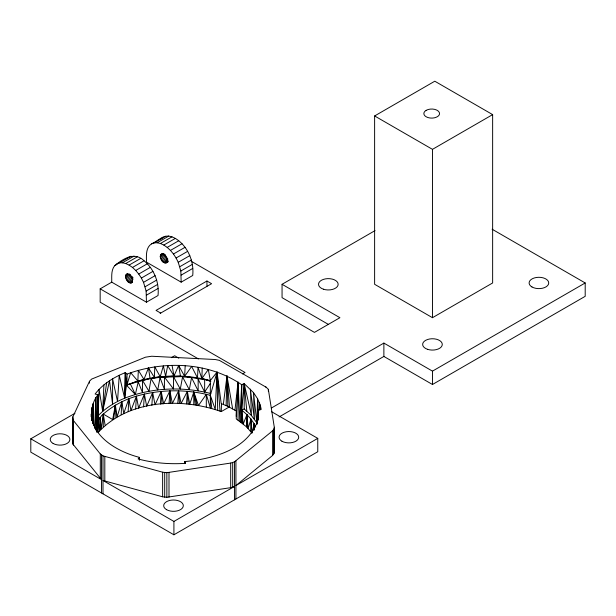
<?xml version="1.0" encoding="UTF-8"?>
<svg xmlns="http://www.w3.org/2000/svg" width="616" height="616" viewBox="0 0 616 616"><rect width="100%" height="100%" fill="white"/><g stroke="black" fill="none" stroke-linecap="round" stroke-linejoin="round"><path stroke-width="0.92" d="M30.8 438.8L101.471 479.602L72.78 443.936L72.857 416.855L89.474 381.281L91.568 379.117L145.499 357.188L151.682 356.24L215.269 359.528L219.335 360.337L266.135 387.195L268.345 389.327L274.297 427.258L274.174 453.107L272.626 455.424L235.928 485.562L317.764 438.376L317.764 451.736L173.912 534.788L30.8 452.159L30.8 438.8L74.921 413.328M97.674 417.294C97.136 424.085 101.24 414.699 103.272 414.083C112.913 405.805 124.163 399.661 136.39 396.188C159.036 389.62 183.329 389.15 206.306 394.317L210.318 407.946L210.318 380.565L217.055 372.079L221.213 403.596L227.858 406.329L236.236 410.949L236.275 418.942L246.531 426.826L251.905 433.025L254.162 423.8L250.974 419.103L246.947 414.614L241.695 410.063L241.695 384.715C208.593 362 163.979 360.399 127.019 374.089L125.256 372.634C113.76 377.308 102.71 384.014 95.11 394.032L97.983 394.74L98.152 432.486C128.582 399.515 181.035 397.42 221.244 411.588L229.445 406.853M91.784 420.15C90.883 411.18 92.131 401.925 97.983 394.74L98.075 419.973L96.897 431.947M241.695 384.715L241.141 422.245L241.695 410.063L244.198 383.637L241.695 384.715L239.832 421.305L238.045 382.089L234.965 410.194M92.662 423.184L93.001 403.965L93.809 425.71M254.023 430.353L254.162 423.8L255.717 427.05M210.749 393.509C182.49 386.348 151.867 387.533 124.64 398.236L125.256 385.731L127.019 384.677L125.256 372.634L124.64 398.236C114.745 402.287 105.475 408.1 98.044 415.831L97.667 412.99M241.372 422.43L241.695 410.063L244.198 408.978L251.49 415.608L256.895 422.815L257.573 398.721L253.507 392.615L244.198 383.637L244.198 408.978M250.635 431.292L250.974 419.103L248.109 428.482L246.947 414.614L243.243 423.977L241.695 410.063L242.342 423.184M226.126 405.528L226.996 375.983L232.64 408.901M257.118 424.062L258.458 414.607L258.166 409.563L261.23 409.409L260.283 405.082L257.573 398.721L258.397 411.881M127.019 374.089L127.019 384.677L154.416 377.462L154.77 366.836L160.214 376.753L157.719 389.974L151.097 378.64L150.035 378.17L137.853 380.981L125.256 385.731L125.256 372.634M96.72 431.855L97.983 394.74L97.983 420.081M202.21 368.083L201.855 378.586L210.749 381.258M246.531 426.826L246.947 414.614L247.355 427.643M94.702 428.443L95.865 397.874L96.566 431.878M98.044 415.831L99.099 389.327L102.664 411.326L109.517 380.765L112.589 404.181L112.589 378.84L117.533 401.486L119.234 375.275L124.64 398.236L126.496 385.223L137.853 380.981L142.512 392.585L142.512 380.334L143.944 379.433L148.471 367.898L154.416 377.462C173.011 374.844 192.138 375.775 210.318 380.565L208.316 369.477L201.855 378.586L198.16 378.586L184.638 376.33C173.604 377.431 162.147 376.322 151.097 378.64L148.933 391.275L142.512 380.334L154.416 377.462M103.919 384.892L102.664 411.326L106.63 382.782M121.175 414.653L121.806 401.74L117.132 416.786L115.346 405.143L112.674 419.535L103.272 414.083L101.309 428.782L100.131 417.409L99.438 430.884L98.106 419.92M128.166 411.619L128.844 398.745L123.754 413.498L121.806 401.74M210.125 383.73L204.651 392.03L191.653 366.428L184.638 376.33L185.185 365.796M236.275 416.339L238.045 382.089L238.045 420.05M135.666 409.024L136.39 396.188L130.939 410.626L128.844 398.745M143.597 406.891L144.36 394.101L138.608 408.2L136.39 396.188M151.867 405.251L152.66 392.515L146.67 406.252L144.36 394.101M160.399 404.127L161.2 391.43L155.04 404.804L152.66 392.515M169.077 403.511L169.893 390.867L163.633 403.865L161.2 391.43L162.008 403.973M177.824 403.426L178.64 390.837L172.341 403.449L169.893 390.867L170.709 403.457M186.54 403.873L187.349 391.329L181.081 403.565L178.64 390.837L179.456 403.472M274.174 453.107L274.297 427.258M113.691 418.803L115.346 405.143L115.924 417.425M125.51 276.392L126.557 274.074C130.631 273.096 134.511 279.818 131.631 282.86C128.159 283.737 125.656 279.41 125.51 276.392L129.645 274.005M160.222 256.356L161.269 254.031C165.342 253.053 169.223 259.783 166.343 262.816C162.87 263.694 160.368 259.367 160.222 256.356L164.356 253.969M256.949 424.039L257.18 422.145C246.223 450.281 211.904 458.982 184.931 461.561L184.931 463.44M223.323 404.427L226.996 375.983L229.522 407.176M159.944 377.469L164.434 389.335L164.434 377.084L165.627 376.299L167.714 365.596L173.989 376.014L173.489 376.73L173.489 388.981L164.434 377.084L160.214 376.753L151.097 378.64M72.588 442.696L72.857 416.855M126.496 385.223L135.328 394.525L138.346 381.373L143.944 379.433L138.338 370.262L137.853 380.981L130.677 372.703L127.019 384.677M160.214 376.753L163.356 365.881L165.627 376.299M211.781 408.37L210.318 395.326L217.055 372.079L215.246 409.424L210.318 395.326L206.306 394.317L198.468 405.497L193.801 392.022L189.759 404.204L187.349 391.329L188.157 404.011M164.434 377.084L173.989 376.014L178.64 365.488L184.638 376.33M72.588 418.095L73.404 420.528L100.3 453.953L103.003 455.886L162.632 472.202L166.851 472.68L230.692 463.07L234.457 461.869L272.626 430.815L274.174 428.505M114.668 265.681C110.934 270.316 111.85 276.63 111.742 282.159L146.454 302.194L158.027 295.518C159.375 282.513 154.154 269.123 144.052 260.76C134.604 251.359 123.054 258.759 114.668 265.681L117.148 264.249M91.9 420.035L91.9 407.7C87.503 434.919 116.894 451.62 139.424 457.365L138.115 458.966C153.453 463.07 169.485 464.379 185.308 463.355L184.931 461.561L184.977 463.455M126.958 258.404L128.398 257.211M151.536 243.851C145.484 247.755 146.469 255.925 146.454 262.116L181.166 282.159L192.731 275.475C193.871 263.941 190.036 252.16 182.02 243.744C178.401 240.063 173.981 236.79 168.738 236.074C162.1 235.643 157.273 241.472 151.536 243.851L154.169 242.873L165.735 236.19M160.945 238.954L163.109 237.168M221.544 403.403L221.244 411.588M116.824 263.887L119.458 262.916L131.023 256.233M374.62 115.954L434.788 81.212L492.638 114.614L492.638 282.96L432.471 317.694L374.62 284.292L374.62 115.954L432.471 149.349L492.638 114.614M119.458 262.916L122.453 262.793L134.026 256.117M154.169 242.873L157.165 242.758L168.738 236.074M122.453 262.793L125.71 263.533L137.283 256.857M157.165 242.758L160.422 243.489L171.995 236.814M125.71 263.533L129.098 265.103L140.671 258.42M160.422 243.489L163.81 245.06L175.375 238.384M129.098 265.103L132.486 267.444L144.052 260.76M163.81 245.06L167.198 247.401L178.763 240.725M198.406 358.912L100.169 302.194L100.169 288.835L111.742 282.159M125.995 274.597L127.643 273.643M160.707 254.562L162.355 253.607M125.633 275.39L128.113 273.958M160.345 255.355L163.648 253.445M132.486 267.444L135.736 270.463L147.309 263.787M167.198 247.401L170.447 250.419L182.02 243.744M125.633 277.539L130.592 274.674M160.345 257.496L165.304 254.631M125.995 278.74L130.954 275.876M160.707 258.705L165.666 255.84M126.557 279.926L132.348 276.592M161.269 259.89L166.228 257.026M135.736 270.463L138.739 274.051L150.312 267.367M170.447 250.419L173.45 254.008L185.023 247.324M127.304 281.012L133.087 277.677M162.016 260.976L166.975 258.112M128.166 281.928L133.125 279.063M162.878 261.885L167.837 259.028M129.098 282.605L132.401 280.696M163.81 262.562L167.937 260.183M130.022 282.998L132.502 281.566M164.734 262.963L168.045 261.053M130.892 283.083L132.54 282.128M165.604 263.047L168.083 261.615M166.343 262.816L167.999 261.862M138.739 274.051L141.372 278.062L152.937 271.379M173.45 254.008L176.084 258.019L187.649 251.336M146.454 302.194L146.123 291.06L143.528 282.344L155.101 275.66M181.166 282.159L180.834 271.025L178.24 262.3L189.813 255.617M145.13 286.733L156.703 280.049M179.841 266.69L191.414 260.014M146.123 291.06L157.688 284.384M180.834 271.025L192.4 264.341M146.454 295.164L158.027 288.481M181.166 275.121L192.731 268.445M160.152 313.382L211.588 283.691L206.953 281.012L156.048 310.41L160.676 313.082M328.336 324.37L282.059 297.651L282.059 284.292L375.021 230.623M171.325 357.673L174.651 355.748L178.786 358.142M242.542 373.904L245.029 372.472L100.169 288.835M271.618 407.892L383.876 343.081L432.471 371.132L585.2 282.96L585.2 296.319L432.471 384.492L383.876 356.441L279.102 416.932M173.912 521.429L234.457 486.471L230.692 487.672L166.851 497.289L162.632 496.804L103.003 480.488L173.912 521.429L173.912 534.788M180.465 376.106L173.489 376.73L180.296 389.089L182.559 376.923L180.465 376.106L178.64 365.488M210.734 381.204L201.855 378.586L198.036 367.321L197.505 377.808L182.559 376.923L189.304 389.697L191.545 377.662L198.16 390.837L198.16 378.586L204.651 379.779L204.651 392.03M492.122 229.221L585.2 282.96M282.059 284.292L339.909 317.694L314.453 332.386L191.237 261.253M271.587 411.711L317.764 438.376M265.488 386.825L266.135 387.195M176.084 258.019L178.24 262.3M141.372 278.062L143.528 282.344M130.322 383.822L135.328 394.525M193.801 404.643L193.801 392.022L196.943 405.166M172.08 365.45L173.989 376.014M105.105 425.14L103.272 414.083L103.272 426.703M148.471 367.898L150.035 378.17M273.874 449.033L274.297 451.859M193.801 392.022L195.38 404.881M256.895 422.815L253.507 392.615L254.408 419.157L250.373 389.127L251.49 415.608L244.198 383.637L246.824 411.118M184.931 461.561L185.116 463.44M220.051 411.095L217.055 372.079L217.687 410.225M250.974 419.103L251.905 433.025M91.715 420.566L91.576 417.787L91.576 420.666M254.162 423.8L254.439 429.39M259.706 410.048L259.382 402.51L259.382 410.017M258.042 418.387L258.112 420.12L258.166 409.563L258.335 419.596M226.996 375.983L227.858 406.329M100.131 417.409L100.5 429.606M260.283 405.082L260.345 409.84M93.001 403.965L93.147 423.977M432.471 149.349L432.471 317.694M432.471 371.132L432.471 384.492M383.876 343.081L383.876 356.441M273.612 429.706L273.612 454.308M272.626 430.815L272.626 455.424M268.345 389.327L268.345 391.222M235.928 460.96L235.928 498.922M234.457 461.869L234.457 499.83M232.686 462.585L232.686 487.187M230.692 463.07L230.692 487.672M206.953 281.012L206.953 286.363M206.306 394.317L206.306 406.93M169 472.534L169 497.135M166.851 472.68L166.851 497.289M164.695 472.572L164.695 497.174M162.632 472.202L162.632 496.804M139.424 457.365L139.424 460.244M104.812 456.572L104.812 481.173M103.003 455.886L103.003 493.847M101.471 455.001L101.471 492.962M100.3 453.953L100.3 478.555M95.865 397.874L95.865 430.145M89.474 381.281L89.474 383.175M73.404 420.528L73.404 445.129M72.78 419.334L72.78 443.936M91.299 413.998L91.299 416.855L91.299 413.998M258.427 412.081L258.397 419.535L258.427 412.081M426.141 110.356L424.894 111.296A7.846 4.535 0 0 0 426.141 116.763L427.766 117.487A7.846 4.535 0 0 0 435.62 117.487L437.245 116.763A7.846 4.535 0 0 0 439.539 113.56L439.277 112.389A7.846 4.535 0 0 0 426.141 110.356M323.431 289.204A9.818 5.667 0 0 0 338.153 284.292A9.818 5.667 0 0 0 323.431 279.387A9.818 5.667 0 0 0 323.431 289.204M531.978 286.964A9.818 5.667 0 0 0 548.402 284.423A9.818 5.667 0 0 0 536.374 277.485A9.818 5.667 0 0 0 531.978 286.964M427.558 349.326A9.818 5.667 0 0 0 442.288 344.413A9.818 5.667 0 0 0 427.558 339.508A9.818 5.667 0 0 0 427.558 349.326M281.951 441.225A9.818 5.667 0 0 0 298.375 438.684A9.818 5.667 0 0 0 286.355 431.747A9.818 5.667 0 0 0 281.951 441.225M166.559 509.671A9.818 5.667 0 0 0 182.99 507.13A9.818 5.667 0 0 0 170.963 500.192A9.818 5.667 0 0 0 166.559 509.671M53.122 443.466A9.818 5.667 0 0 0 69.546 440.925A9.818 5.667 0 0 0 57.527 433.98A9.818 5.667 0 0 0 53.122 443.466"/></g></svg>
